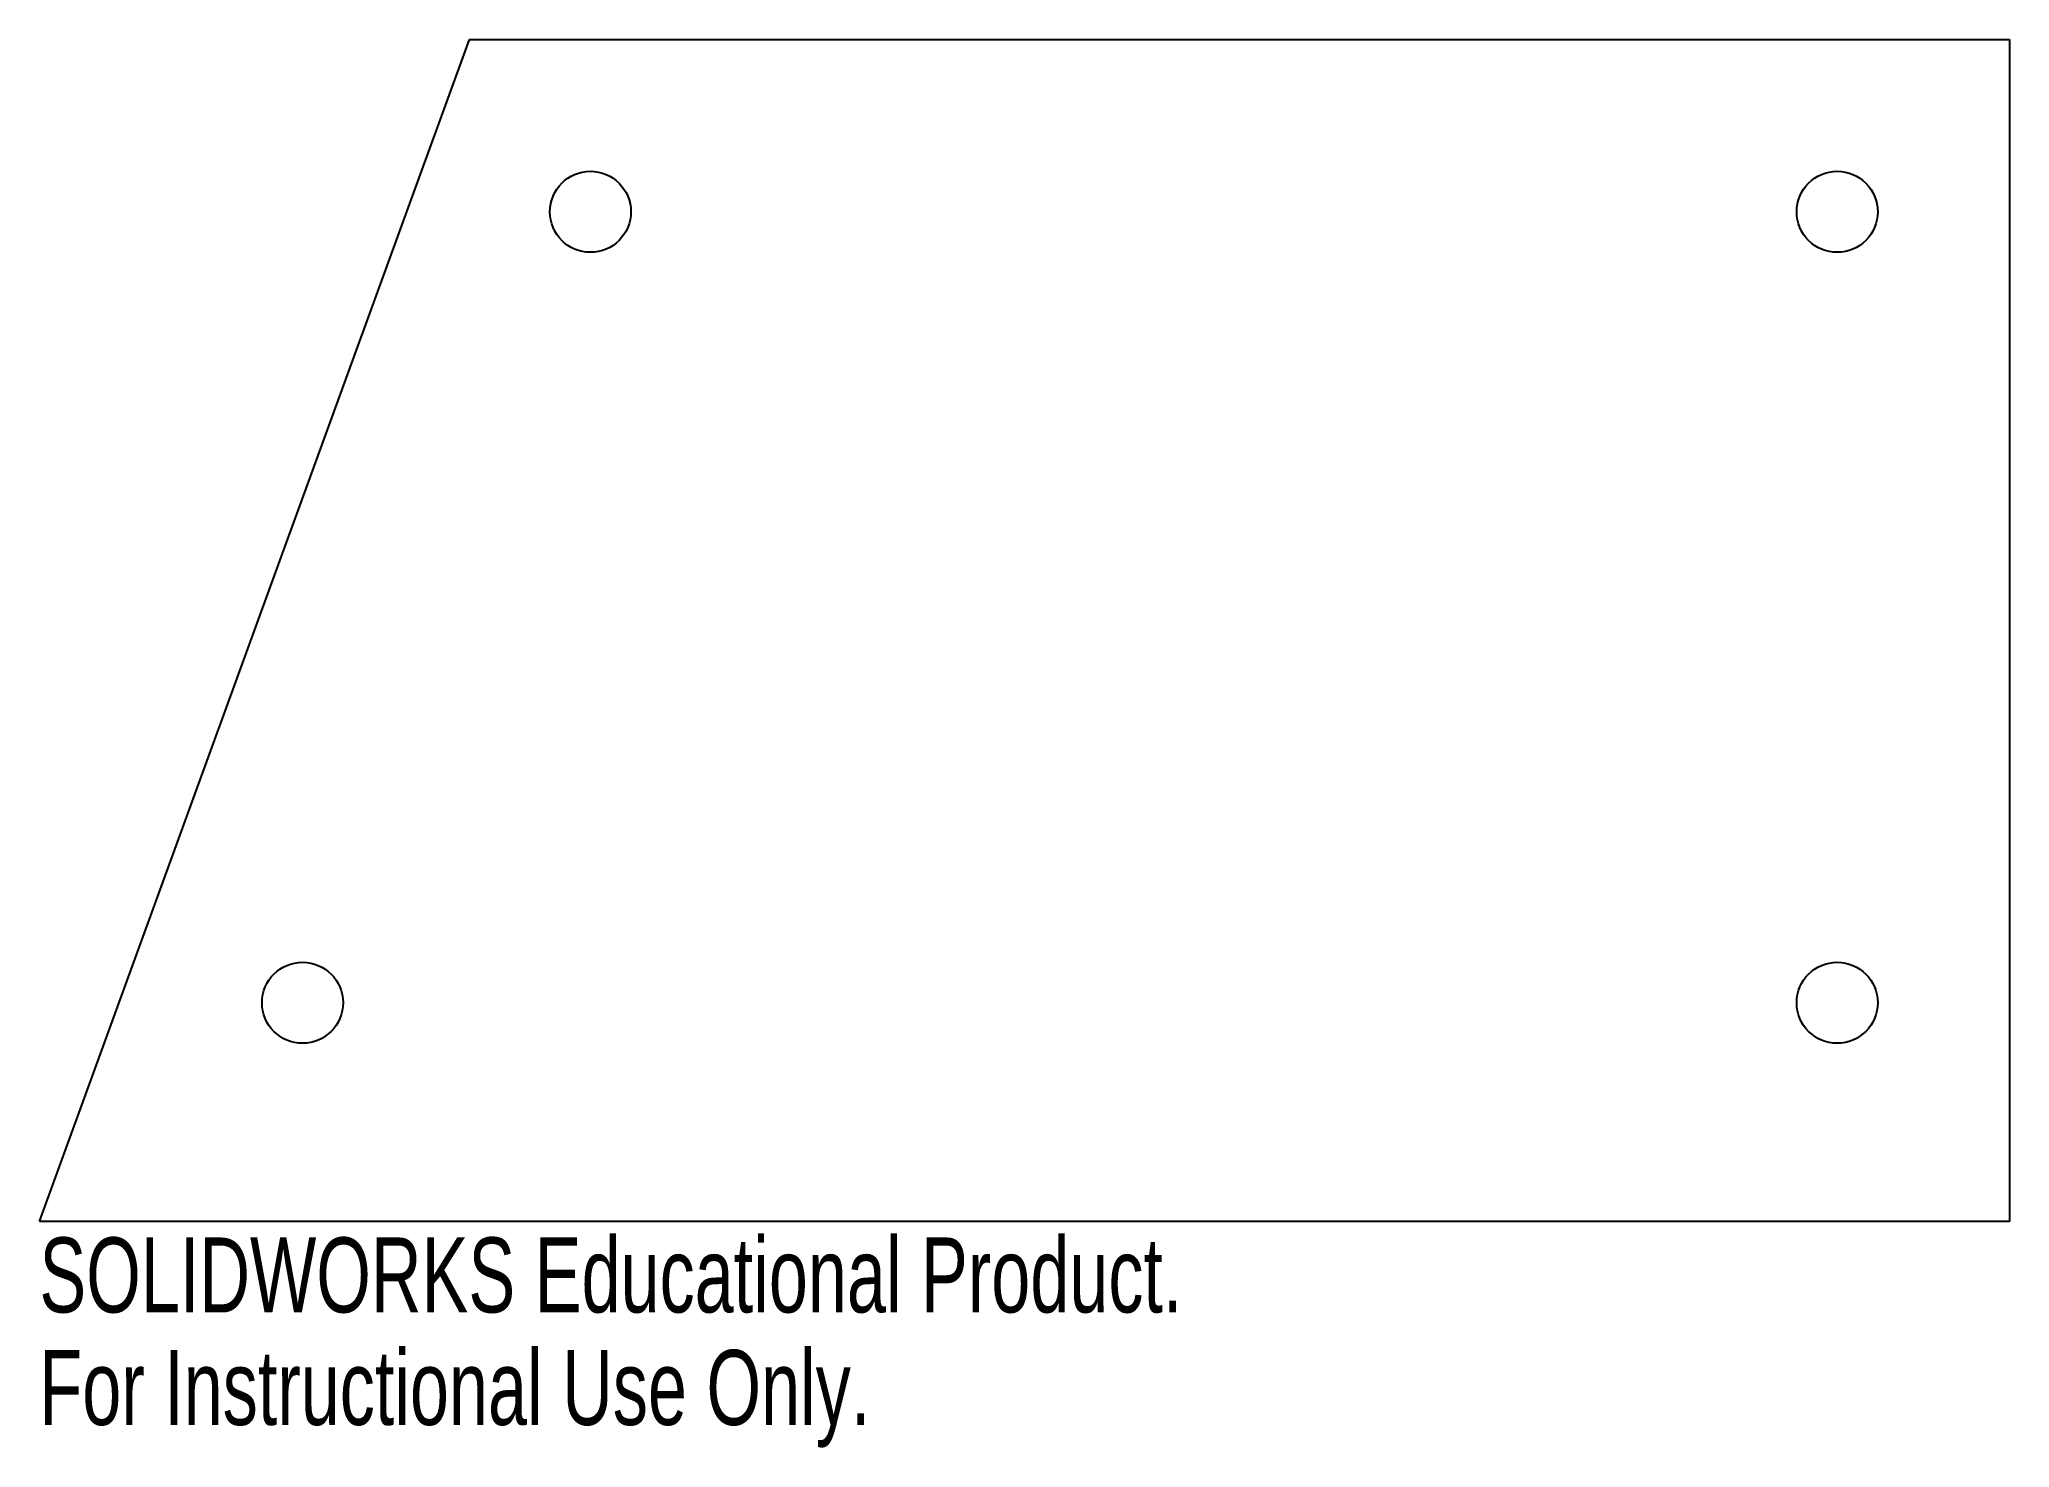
# Model space of a CAD drawing. Header units: inches. Extents: x -5 to 0, y -0.57 to 3.
import ezdxf

# ---------------------------------------------------------------- set-up
doc = ezdxf.new("R2010")
doc.units = ezdxf.units.IN
doc.header["$MEASUREMENT"] = 0
doc.styles.add('SLDTEXTSTYLE0', font='TXT', dxfattribs={"width": 0.7})

msp = doc.modelspace()

# ---------------------------------------------------------------- linework, layer by layer
at = {"color": 7, "linetype": 'Continuous', "lineweight": 25}
for p, q in [((-5, 0), (-3.9081, 3)), ((-3.9081, 3), (0, 3)), ((0, 3), (0, 0)), ((0, 0), (-5, 0))]:
    msp.add_line(p, q, dxfattribs=at)
for centre in [(-3.6017, 2.5625), (-0.4375, 2.5625), (-4.3322, 0.5556), (-0.4375, 0.5556)]:
    msp.add_circle(centre, 0.1028, dxfattribs=at)

# ---------------------------------------------------------------- texts
at = {"color": 7, "linetype": 'Continuous', "char_height": 0.1903, "attachment_point": 1, "style": 'SLDTEXTSTYLE0'}
for s, insert in [('SOLIDWORKS Educational Product.', (-5, -0.0401)), ('For Instructional Use Only.', (-5, -0.3256))]:
    msp.add_mtext(s, dxfattribs=dict(at, insert=insert))

doc.saveas('drawing.dxf')
